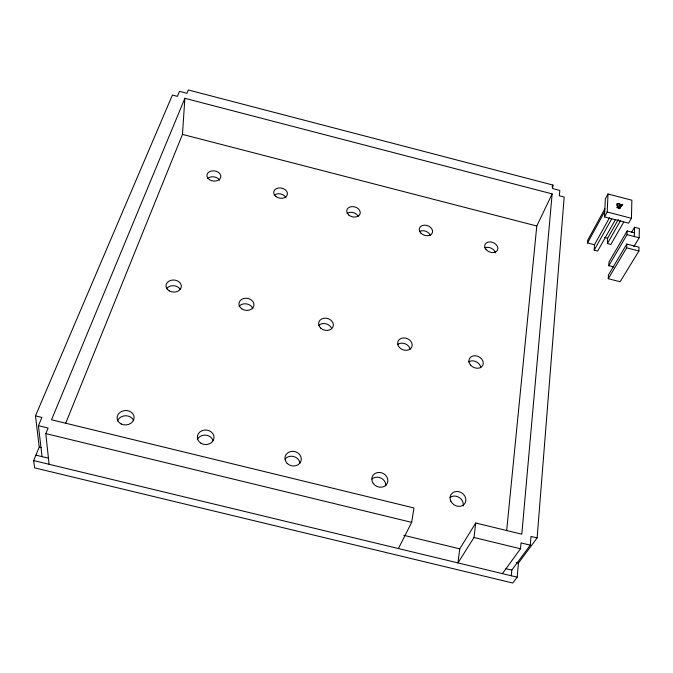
<?xml version="1.0" encoding="UTF-8"?>
<svg xmlns="http://www.w3.org/2000/svg" width="673" height="673" viewBox="0 0 673 673"><rect width="100%" height="100%" fill="white"/><g stroke="black" fill="none" stroke-linecap="round" stroke-linejoin="round"><path stroke-width="1.01" d="M638.929 251.004L638.997 247.201L626.782 244.047L608.434 274.963L608.283 278.706L620.102 281.743L638.929 251.004L626.672 247.841L608.283 278.706M633.848 246.629L639.173 237.796L639.35 228.517L634.538 227.272L631.383 232.597M634.328 236.534L634.538 227.272M631.417 218.296L631.871 200.209L608.005 193.984L605.338 198.922L604.505 216.908L628.582 223.167L631.417 218.296L607.206 211.995L604.505 216.908M626.672 247.841L626.782 244.047M613.835 266.979L608.821 265.692L627.043 234.65L627.152 230.932L634.412 232.816M619.951 208.336L621.818 204.424L622.651 204.642L622.634 205.273L621.793 205.055L620.413 207.511M621.793 205.055L621.818 204.424M608.821 265.692L608.972 262.016L627.152 230.932M607.206 211.995L608.005 193.984M623.711 222.115L610.865 244.467L607.408 243.567L607.635 238.25L618.319 219.415M615.349 219.726L597.683 251.046L594.2 250.146L594.486 244.753L609.46 217.825M594.486 244.753L587.537 242.953L587.689 240.278L604.884 208.756M65.567 423.561L182.467 134.398L184.873 98.308L552.146 193.9L521.802 534.202L475.727 522.997L459.752 548.84L457.96 562.906L474.002 537.491L475.727 522.997M537.121 537.929L564.167 197.029L559.364 195.784L559.81 190.451L552.626 188.575L552.937 185.05L188.322 89.98L186.951 93.295L179.506 91.36L177.394 96.357L172.406 95.061L35.484 415.864L39.236 447.124L33.65 460.568L34.609 467.853L512.75 583.02L517.184 577.19L518.454 563.04L537.121 537.929L530.997 536.44L530.274 545.155L511.808 570.081L511.278 575.768M502.411 573.632L520.507 548.773L521.028 542.909L530.274 545.155M506.702 530.223L536.793 226.002L552.146 193.9M398.399 548.537L411.666 522.366L413.971 507.964L51.527 419.775L184.873 98.308M618.924 207.629L619.85 205.988L620.54 206.241L619.875 208.411L616.88 207.629L616.905 207.099L619.303 207.721L619.665 206.594L618.748 208.235M49.104 464.294L45.798 433.597L48.103 428.036L38.42 425.689L41.903 417.428L35.484 415.864M552.037 186.943L552.937 185.05M587.537 242.953L604.758 211.465M594.2 250.146L611.732 218.792M619.009 206.813L619.926 205.172L620.699 205.324L618.857 208.605M619.16 208.697L620.54 206.241M607.408 243.567L620.683 220.298M35.896 455.158L48.523 458.212M505.919 568.66L511.808 570.081M33.65 460.568L517.184 577.19M45.798 433.597L411.666 522.366M474.002 537.491L520.507 548.773M39.236 447.124L41.28 447.612M403.766 535.296L459.752 548.84M516.502 562.569L518.454 563.04M627.043 234.65L639.173 237.796M604.682 237.485L607.635 238.25M182.467 134.398L536.793 226.002M38.42 425.689L42.062 456.647M618.866 208.386A2.069 1.405 26.3 0 1 618.916 208.613M619.766 206.737A2.154 1.455 26.2 0 1 617.099 205.736A2.154 1.455 26.2 0 1 617.25 203.734M617.267 203.742A2.078 1.405 26.2 0 1 619.345 203.734A2.078 1.405 26.2 0 1 620.758 205.332M619.825 205.972A1.422 0.959 26.2 0 1 617.73 205.416A1.422 0.959 26.2 0 1 618.251 204.012A1.422 0.959 26.2 0 1 620.119 205.189M197.559 439.133A8.269 7.243 2.4 0 1 205.955 435.162A8.269 7.243 2.4 0 1 213.08 440.849M239.075 306.493A7.512 6.04 8.6 0 1 246.612 303.91A7.512 6.04 8.6 0 1 252.829 308.798M372.034 479.016A8.135 7.184 25.6 0 1 381.044 478.091A8.135 7.184 25.6 0 1 385.814 485.771M419.472 231.495A6.806 5.064 19.3 0 1 430.426 235.685M117.506 420.962A8.438 7.184 -4.7 0 1 125.658 415.763A8.438 7.184 -4.7 0 1 133.649 420.793M450.001 497.448A8.185 7.058 33.8 0 1 459.255 497.524A8.185 7.058 33.8 0 1 463.117 505.97M285.083 459.112A8.152 7.26 13.6 0 1 293.908 456.58A8.152 7.26 13.6 0 1 299.889 463.419M397.575 344.584A7.411 5.99 21 0 1 405.104 343.76A7.411 5.99 21 0 1 410.126 349.422M166.483 288.86A7.622 6.023 3.8 0 1 173.508 285.714A7.622 6.023 3.8 0 1 180.28 289.516M468.635 361.914A7.42 5.922 26.1 0 1 476.164 361.729A7.42 5.922 26.1 0 1 480.774 367.727M318.817 325.362A7.437 6.032 14.7 0 1 325.984 323.814A7.437 6.032 14.7 0 1 331.612 328.575M274.306 195.12A6.89 5.106 11.2 0 1 285.916 197.643M207.679 178.496A6.966 5.106 7.8 0 1 219.566 180.162M484.787 247.874A6.806 5.022 22.8 0 1 495.378 252.838M347.142 213.358A6.839 5.098 15.2 0 1 358.196 216.201M200.991 443.255A8.337 7.277 2.6 0 0 213.989 437.913A8.337 7.277 2.6 0 0 202.051 430.695A8.337 7.277 2.6 0 0 200.991 443.255M241.784 308.848A7.563 6.065 8.7 0 0 253.906 305.609A7.563 6.065 8.7 0 0 243.668 298.518A7.563 6.065 8.7 0 0 241.784 308.848M373.254 483.441A8.194 7.218 25.4 0 0 387.11 483.635A8.194 7.218 25.4 0 0 379.168 472.429A8.194 7.218 25.4 0 0 373.254 483.441M420.945 233.186A6.848 5.073 19.3 0 0 432.268 233.018A6.848 5.073 19.3 0 0 424.562 225.161A6.848 5.073 19.3 0 0 420.945 233.186M121.207 423.998A8.505 7.218 -4.4 0 0 134.095 417.689A8.505 7.218 -4.4 0 0 121.502 411.489A8.505 7.218 -4.4 0 0 121.207 423.998M450.876 501.234A8.253 7.092 33.5 0 0 464.547 503.917A8.253 7.092 33.5 0 0 458.549 491.627A8.253 7.092 33.5 0 0 450.876 501.234M287.135 463.344A8.219 7.294 13.7 0 0 300.932 461.198A8.219 7.294 13.7 0 0 291.308 451.415A8.219 7.294 13.7 0 0 287.135 463.344M399.426 347.495A7.462 6.007 20.9 0 0 411.817 346.965A7.462 6.007 20.9 0 0 403.514 337.922A7.462 6.007 20.9 0 0 399.426 347.495M169.26 290.871A7.672 6.04 3.9 0 0 181.306 286.791A7.672 6.04 3.9 0 0 170.462 280.473A7.672 6.04 3.9 0 0 169.26 290.871M470.419 364.901A7.47 5.939 26 0 0 482.777 365.355A7.47 5.939 26 0 0 475.104 355.748A7.47 5.939 26 0 0 470.419 364.901M320.651 328.079A7.487 6.057 14.8 0 0 333.101 326.624A7.487 6.057 14.8 0 0 324.218 318.203A7.487 6.057 14.8 0 0 320.651 328.079M275.93 196.508A6.932 5.115 11.2 0 0 287.278 194.808A6.932 5.115 11.2 0 0 278.487 188.003A6.932 5.115 11.2 0 0 275.93 196.508M209.446 179.657A7.008 5.115 7.8 0 0 220.752 177.243A7.008 5.115 7.8 0 0 211.406 171.009A7.008 5.115 7.8 0 0 209.446 179.657M486.099 249.565A6.848 5.031 22.8 0 0 497.423 250.247A6.848 5.031 22.8 0 0 490.306 241.918A6.848 5.031 22.8 0 0 486.099 249.565M348.69 214.931A6.881 5.106 15.2 0 0 360.03 213.98A6.881 5.106 15.2 0 0 351.777 206.628A6.881 5.106 15.2 0 0 348.69 214.931"/></g></svg>
